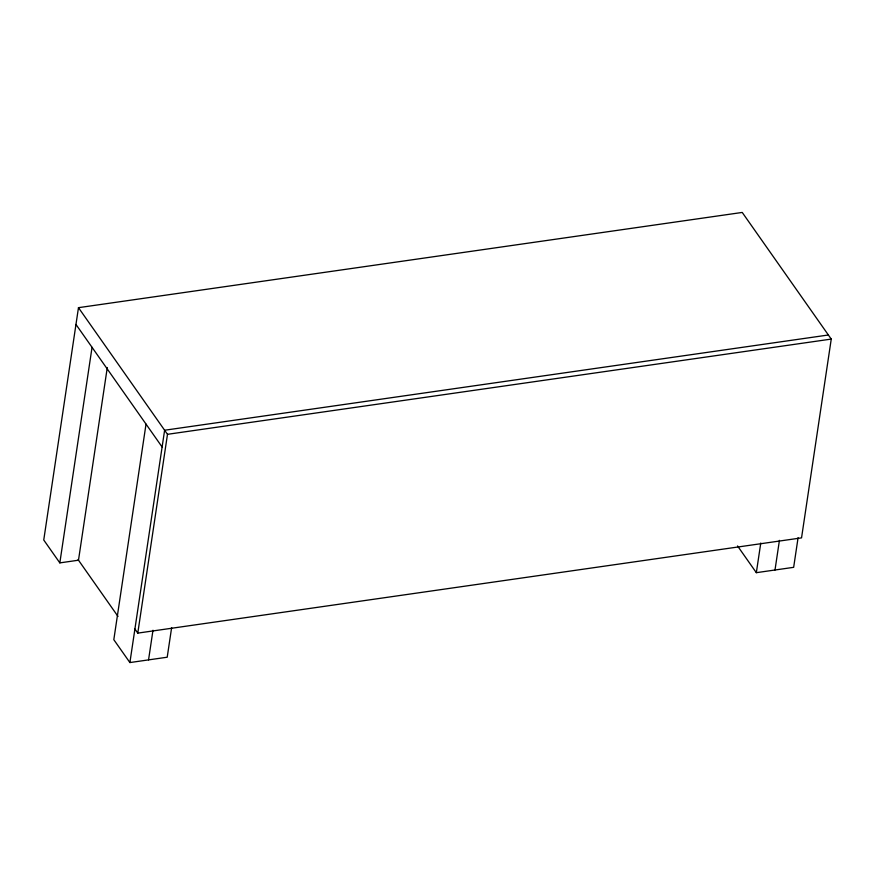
<?xml version="1.0" encoding="UTF-8"?>
<svg xmlns="http://www.w3.org/2000/svg" width="875" height="875" viewBox="0 0 875 875"><rect width="100%" height="100%" fill="white"/><g stroke="black" fill="none" stroke-linecap="round" stroke-linejoin="round"><path stroke-width="1.31" d="M134.903 629.027L137.78 633.117L801.544 537.873L831.25 339.084L742.23 212.439L78.477 307.672L43.75 540.006L59.828 562.887L78.488 560.208L107.286 367.544M59.828 562.887L92.05 347.32M146.027 424.123L113.816 639.691L129.894 662.561L167.213 657.212L171.642 627.572M129.894 662.561L164.62 430.238L828.373 334.994M137.78 633.117L167.486 434.317L78.477 307.672M148.553 659.881L152.983 630.252M798.087 537.688L793.658 567.328L756.339 572.677L760.769 543.036M774.998 570.008L779.428 540.367M167.486 434.317L831.25 339.084M737.538 545.945L756.339 572.677M75.961 324.439L162.116 446.994M78.072 559.606L118.016 616.438"/></g></svg>
